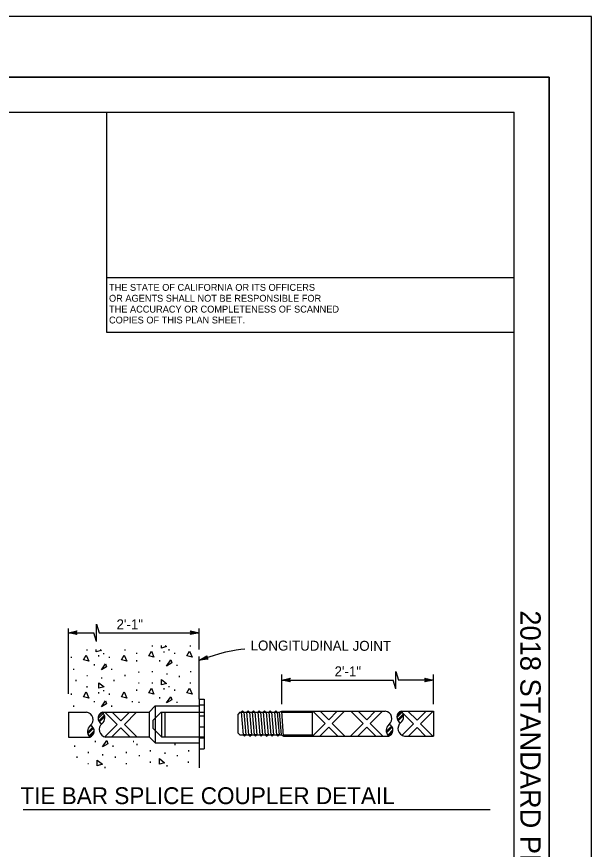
# Model space of a CAD drawing. Extents: x -893 to 867, y -474 to 712.
# Drawn here: x 457 to 867, y 119 to 712 of the extents above; entities that cross this region are included whole.
import ezdxf

# ---------------------------------------------------------------- set-up
doc = ezdxf.new("R2010")
doc.units = 0
for name, color, linetype in [('10 Sheet Format', 7, 'Continuous'), ('57 Undefined', 7, 'Continuous'), ('60 Nongeo Data', 7, 'Continuous')]:
    doc.layers.add(name, color=color, linetype=linetype)

msp = doc.modelspace()

# ---------------------------------------------------------------- linework, layer by layer
at = {"layer": '10 Sheet Format'}
for p, q in [((-863.45, 668.96), (836.55, 668.96)), ((836.55, 668.96), (836.55, -431.04)), ((-813.45, 643.96), (811.55, 643.96)), ((521.56, 525.89), (521.56, 643.96)), ((811.55, -406.04), (811.55, 643.96)), ((811.55, 525.89), (521.56, 525.89)), ((521.56, 487.06), (521.56, 525.89)), ((811.55, 487.06), (521.56, 487.06))]:
    msp.add_line(p, q, dxfattribs=at)
for points in [[(-893.45, -474.04), (866.55, -474.04), (866.55, 711.96), (-893.45, 711.96)], [(-863.45, -431.04), (836.55, -431.04), (836.55, 668.96), (-863.45, 668.96)]]:
    msp.add_lwpolyline(points, close=True, dxfattribs=at)
at = {"layer": '57 Undefined'}
msp.add_line((461.88, 147.36), (794.53, 147.36), dxfattribs=at)
at = {"layer": '60 Nongeo Data'}
for p, q in [((514.2, 267.03), (514.2, 279.39)), ((514.2, 279.39), (515.99, 273.22)), ((494.13, 229.74), (494.13, 276.21)), ((494.13, 273.22), (500.13, 274.55)), ((500.13, 271.88), (494.13, 273.22)), ((494.13, 273.22), (494.13, 273.22)), ((494.13, 273.22), (512.19, 273.22)), ((499.92, 272.24), (495.51, 273.22)), ((495.52, 273.23), (499.9, 274.19)), ((496.9, 273.22), (499.72, 273.85)), ((499.68, 272.6), (496.9, 273.22)), ((498.28, 273.22), (499.49, 273.49)), ((499.51, 272.94), (498.28, 273.22)), ((500.13, 274.55), (499.33, 273.22)), ((499.33, 273.22), (500.13, 271.88)), ((500.13, 274.55), (500.13, 274.55)), ((514.2, 267.03), (512.19, 273.22)), ((515.99, 273.22), (587.14, 273.22)), ((581.94, 273.22), (581.14, 274.56)), ((581.14, 274.56), (581.14, 274.56)), ((581.14, 274.56), (587.14, 273.22)), ((587.14, 273.22), (581.14, 271.89)), ((581.14, 271.89), (581.94, 273.22)), ((581.36, 274.21), (585.76, 273.22)), ((585.75, 273.22), (581.37, 272.25)), ((584.38, 273.22), (581.55, 272.6)), ((581.59, 273.85), (584.38, 273.22)), ((581.77, 273.5), (582.99, 273.22)), ((582.99, 273.22), (581.79, 272.96)), ((587.14, 261.2), (587.14, 276.21)), ((587.14, 273.22), (587.14, 273.22)), ((500.13, 271.88), (500.13, 271.88)), ((581.14, 271.89), (581.14, 271.89)), ((587.14, 225.8), (587.14, 256.28)), ((587.56, 253.63), (592.8, 256.84)), ((588.87, 254.09), (592.7, 256.42)), ((590.17, 254.53), (592.64, 256.04)), ((591.48, 254.97), (592.54, 255.62)), ((592.73, 255.11), (591.48, 254.97)), ((592.8, 256.84), (592.48, 255.32)), ((592.48, 255.32), (593.67, 254.31)), ((592.8, 256.84), (592.8, 256.84)), ((593.67, 254.31), (587.56, 253.63)), ((587.56, 253.63), (587.56, 253.63)), ((593.35, 254.58), (588.86, 254.08)), ((593.01, 254.84), (590.17, 254.53)), ((593.67, 254.31), (593.67, 254.31)), ((646.06, 222.34), (646.06, 243.43)), ((727.41, 233.3), (727.41, 245.66)), ((727.41, 245.66), (729.19, 239.49)), ((754.03, 222.34), (754.03, 243.43)), ((646.06, 239.49), (652.06, 240.82)), ((646.06, 239.49), (725.4, 239.49)), ((652.06, 238.15), (646.06, 239.49)), ((646.06, 239.49), (646.06, 239.49)), ((651.84, 238.5), (647.44, 239.49)), ((647.45, 239.49), (651.82, 240.46)), ((648.82, 239.49), (651.64, 240.11)), ((651.61, 238.86), (648.82, 239.49)), ((650.2, 239.49), (651.41, 239.75)), ((651.43, 239.21), (650.2, 239.49)), ((652.06, 240.82), (651.26, 239.49)), ((651.26, 239.49), (652.06, 238.15)), ((652.06, 240.82), (652.06, 240.82)), ((652.06, 238.15), (652.06, 238.15)), ((727.41, 233.3), (725.4, 239.49)), ((754.03, 239.49), (729.19, 239.49)), ((748.83, 239.49), (748.03, 240.83)), ((748.03, 240.83), (748.03, 240.83)), ((748.03, 240.83), (754.03, 239.49)), ((754.03, 239.49), (748.03, 238.16)), ((748.03, 238.16), (748.83, 239.49)), ((748.03, 238.16), (748.03, 238.16)), ((748.25, 240.47), (752.65, 239.49)), ((752.64, 239.49), (748.27, 238.52)), ((751.27, 239.49), (748.44, 238.86)), ((748.48, 240.11), (751.27, 239.49)), ((748.66, 239.77), (749.89, 239.49)), ((749.89, 239.49), (748.68, 239.22)), ((754.03, 239.49), (754.03, 239.49)), ((587.14, 225.8), (587.14, 177.01)), ((587.14, 225.8), (590.85, 225.8)), ((587.14, 225.8), (587.14, 190.45)), ((590.85, 225.8), (590.85, 190.45)), ((590.85, 225.8), (590.85, 190.45)), ((555.94, 221.11), (551.53, 216.71)), ((555.94, 221.11), (587.14, 221.11)), ((555.94, 221.11), (587.14, 221.11)), ((555.94, 221.11), (555.94, 194.71)), ((587.14, 221.95), (590.85, 221.95)), ((494.13, 216.71), (506.97, 216.71)), ((494.13, 216.71), (506.97, 216.71)), ((494.13, 216.71), (494.25, 198.94)), ((515.24, 212.21), (518.99, 215.96)), ((515.35, 213.45), (518.46, 216.55)), ((515.71, 210.46), (519.76, 214.51)), ((516.18, 209.73), (520, 213.55)), ((518.46, 216.71), (551.53, 216.71)), ((518.46, 216.71), (551.53, 216.71)), ((520.13, 216.71), (528.92, 207.93)), ((525.28, 216.71), (531.41, 210.58)), ((531.41, 210.58), (537.54, 216.71)), ((542.68, 216.71), (533.93, 207.96)), ((551.53, 216.71), (551.65, 198.99)), ((560.2, 216.71), (554.23, 210.74)), ((560.2, 216.71), (587.14, 216.71)), ((560.2, 216.71), (590.85, 216.71)), ((560.38, 216.71), (560.38, 198.99)), ((562.88, 216.71), (562.88, 198.99)), ((587.14, 214.07), (590.85, 214.07)), ((616.21, 216.57), (614.94, 215.3)), ((614.94, 201.7), (614.94, 215.3)), ((616.21, 216.57), (644.15, 216.57)), ((616.21, 216.57), (644.15, 216.57)), ((617.07, 216.57), (618.06, 217.56)), ((617.07, 216.57), (618.48, 200.43)), ((619.04, 216.57), (617.07, 216.57)), ((618.06, 217.56), (619.04, 216.57)), ((619.04, 216.57), (620.46, 200.43)), ((621.02, 216.57), (622.01, 217.56)), ((621.02, 216.57), (622.43, 200.43)), ((623, 216.57), (621.02, 216.57)), ((622.01, 217.56), (623, 216.57)), ((623, 216.57), (624.41, 200.43)), ((624.97, 216.57), (625.96, 217.56)), ((624.97, 216.57), (626.38, 200.43)), ((626.95, 216.57), (624.97, 216.57)), ((625.96, 217.56), (626.95, 216.57)), ((626.95, 216.57), (628.36, 200.43)), ((628.92, 216.57), (629.91, 217.56)), ((628.92, 216.57), (630.34, 200.43)), ((630.9, 216.57), (628.92, 216.57)), ((629.91, 217.56), (630.9, 216.57)), ((630.9, 216.57), (632.31, 200.43)), ((632.88, 216.57), (633.86, 217.56)), ((632.88, 216.57), (634.29, 200.43)), ((634.85, 216.57), (632.88, 216.57)), ((633.86, 217.56), (634.85, 216.57)), ((634.85, 216.57), (636.27, 200.43)), ((636.83, 216.57), (637.82, 217.56)), ((636.83, 216.57), (638.24, 200.43)), ((638.8, 216.57), (636.83, 216.57)), ((637.82, 217.56), (638.8, 216.57)), ((638.8, 216.57), (640.22, 200.43)), ((640.78, 216.57), (641.77, 217.56)), ((640.78, 216.57), (642.19, 200.43)), ((642.76, 216.57), (640.78, 216.57)), ((641.77, 217.56), (642.76, 216.57)), ((642.76, 216.57), (644.17, 200.43)), ((644.15, 216.57), (646.06, 217.36)), ((644.15, 216.57), (645.56, 200.43)), ((646.06, 217.36), (719.76, 217.36)), ((647.34, 199.64), (646.06, 217.36)), ((646.06, 217.36), (719.76, 217.36)), ((646.11, 216.57), (667.87, 216.57)), ((646.11, 216.57), (667.87, 216.57)), ((667.88, 199.64), (667.88, 217.36)), ((668.24, 217.36), (677.01, 208.59)), ((673.38, 217.36), (679.5, 211.25)), ((679.5, 211.25), (685.61, 217.36)), ((690.76, 217.36), (682.02, 208.63)), ((695.3, 217.36), (704.07, 208.59)), ((700.44, 217.36), (706.55, 211.25)), ((706.55, 211.25), (712.67, 217.36)), ((717.81, 217.36), (709.08, 208.63)), ((728.03, 212.88), (731.78, 216.63)), ((728.14, 214.11), (731.25, 217.22)), ((728.5, 211.13), (732.55, 215.18)), ((728.97, 210.39), (732.79, 214.22)), ((731.25, 217.36), (754.03, 217.36)), ((731.25, 217.36), (754.03, 217.36)), ((739.89, 208.38), (732.08, 216.19)), ((742.38, 210.93), (735.95, 217.36)), ((748.81, 217.36), (742.38, 210.93)), ((744.91, 208.41), (753.86, 217.36)), ((754.03, 217.36), (754.03, 199.64)), ((528.92, 207.93), (519.99, 198.99)), ((533.93, 207.96), (542.9, 198.99)), ((554.23, 210.74), (554.23, 205.14)), ((677.01, 208.59), (668.06, 199.64)), ((682.02, 208.63), (691.01, 199.64)), ((704.07, 208.59), (695.12, 199.64)), ((709.08, 208.63), (718.06, 199.64)), ((731.69, 200.18), (739.89, 208.38)), ((753.67, 199.64), (744.91, 208.41)), ((511.53, 205.9), (507.71, 202.08)), ((512, 205.17), (507.95, 201.12)), ((512.47, 203.42), (508.72, 199.66)), ((512.36, 202.18), (509.25, 199.07)), ((525.03, 198.99), (531.44, 205.41)), ((531.44, 205.41), (537.86, 198.99)), ((560.38, 198.99), (554.23, 205.14)), ((587.14, 206.2), (590.85, 206.2)), ((616.21, 200.43), (614.94, 201.7)), ((673.1, 199.64), (679.53, 206.07)), ((679.53, 206.07), (685.96, 199.64)), ((700.16, 199.64), (706.59, 206.07)), ((706.59, 206.07), (713.02, 199.64)), ((724.32, 206.61), (720.5, 202.78)), ((724.79, 205.87), (720.74, 201.82)), ((725.26, 204.12), (721.51, 200.37)), ((725.15, 202.89), (722.04, 199.78)), ((742.42, 205.76), (736.3, 199.64)), ((748.53, 199.64), (742.42, 205.76)), ((494.25, 198.94), (509.25, 198.94)), ((494.25, 198.94), (509.25, 198.94)), ((520.74, 198.99), (551.65, 198.99)), ((520.74, 198.99), (551.65, 198.99)), ((555.94, 194.71), (551.65, 198.99)), ((560.38, 198.99), (587.14, 198.99)), ((560.38, 198.99), (590.85, 198.99)), ((587.14, 198.33), (590.85, 198.33)), ((616.21, 200.43), (645.56, 200.43)), ((616.21, 200.43), (645.56, 200.43)), ((618.48, 200.43), (619.47, 199.44)), ((620.46, 200.43), (618.48, 200.43)), ((619.47, 199.44), (620.46, 200.43)), ((622.43, 200.43), (623.42, 199.44)), ((624.41, 200.43), (622.43, 200.43)), ((623.42, 199.44), (624.41, 200.43)), ((626.38, 200.43), (627.37, 199.44)), ((628.36, 200.43), (626.38, 200.43)), ((627.37, 199.44), (628.36, 200.43)), ((630.34, 200.43), (631.32, 199.44)), ((632.31, 200.43), (630.34, 200.43)), ((631.32, 199.44), (632.31, 200.43)), ((634.29, 200.43), (635.28, 199.44)), ((636.26, 200.43), (634.29, 200.43)), ((635.28, 199.44), (636.26, 200.43)), ((638.24, 200.43), (639.23, 199.44)), ((640.22, 200.43), (638.24, 200.43)), ((639.23, 199.44), (640.22, 200.43)), ((642.19, 200.43), (643.18, 199.44)), ((644.17, 200.43), (642.19, 200.43)), ((643.18, 199.44), (644.17, 200.43)), ((645.56, 200.43), (647.34, 199.64)), ((647.28, 200.43), (667.88, 200.43)), ((647.28, 200.43), (667.88, 200.43)), ((647.34, 199.64), (722.04, 199.64)), ((647.34, 199.64), (722.04, 199.64)), ((733.53, 199.64), (754.03, 199.64)), ((733.53, 199.64), (754.03, 199.64)), ((555.94, 194.71), (587.14, 194.71)), ((555.94, 194.71), (587.14, 194.71)), ((587.14, 190.45), (590.85, 190.45))]:
    msp.add_line(p, q, dxfattribs=at)
for points in [[(516.62, 261.26), (517.55, 260.53), (513.8, 259.51), (513.82, 261.26)], [(563.11, 264.08), (564.04, 263.35), (560.29, 262.33), (560.31, 264.08)]]:
    msp.add_lwpolyline(points, dxfattribs=at)
for points in [[(504.79, 253.97), (506.77, 257.33), (508.55, 252.98)], [(531.92, 253.97), (533.9, 257.33), (535.68, 252.98)], [(551.29, 256.79), (553.26, 260.15), (555.05, 255.8)], [(578.41, 256.79), (580.39, 260.15), (582.17, 255.8)], [(517.55, 246.7), (520.52, 251.06), (521.31, 248.88)], [(564.04, 249.52), (567.01, 253.88), (567.8, 251.7)], [(515.83, 233.68), (515.86, 237.58), (519.58, 234.7)], [(560.29, 236.03), (560.33, 239.93), (564.04, 237.05)], [(551.29, 230.48), (553.26, 233.85), (555.05, 229.5)], [(578.41, 230.48), (580.39, 233.85), (582.17, 229.5)], [(504.79, 227.66), (506.77, 231.03), (508.55, 226.68)], [(531.92, 227.66), (533.9, 231.03), (535.68, 226.68)], [(564.04, 223.22), (567.01, 227.58), (567.8, 225.4)], [(517.55, 220.4), (520.52, 224.76), (521.31, 222.58)], [(518.4, 192.01), (521.36, 196.36), (522.15, 194.18)], [(514.65, 178.51), (514.68, 182.41), (518.4, 179.53)], [(558.89, 179.64), (558.92, 183.54), (562.63, 180.66)]]:
    msp.add_lwpolyline(points, close=True, dxfattribs=at)
for centre, radius, start, end in [((506.25, 211.33), 5.43, 308.67414, 82.32055), ((519.64, 212.45), 4.4, 105.43064, 246.67557), ((514.64, 212.73), 5.43, 309.27362, 46.03398), ((719.04, 212.04), 5.43, 308.67414, 82.32055), ((732.43, 213.12), 4.4, 105.43064, 246.67557), ((727.43, 213.39), 5.43, 309.27362, 46.03398), ((521.46, 204.3), 5.43, 128.67414, 262.32055), ((725.86, 203.61), 5.43, 129.27362, 226.03398), ((720.87, 203.88), 4.4, 285.43064, 66.67557), ((734.25, 204.97), 5.43, 128.67414, 262.32055), ((513.07, 202.9), 5.43, 129.27362, 226.03398), ((508.08, 203.18), 4.4, 285.43064, 66.67557)]:
    msp.add_arc(centre, radius, start, end, dxfattribs=at)
msp.add_ellipse((577.67, 239.99), major_axis=(-48.6, -19.87), ratio=0.175933, start_param=3.602319, end_param=4.436333, dxfattribs=at)

# ---------------------------------------------------------------- texts
at = {"layer": '10 Sheet Format'}
for s, p in [('THE STATE OF CALIFORNIA OR ITS OFFICERS', (523.03, 516.71)), ('OR AGENTS SHALL NOT BE RESPONSIBLE FOR', (523.03, 508.96)), ('THE ACCURACY OR COMPLETENESS OF SCANNED', (523.03, 501.21)), ('COPIES OF THIS PLAN SHEET.', (523.03, 493.46))]:
    msp.add_text(s, height=4.9, dxfattribs=at).set_placement(p)
msp.add_text('2018 STANDARD PLAN P16', height=14.5, rotation=270, dxfattribs=at).set_placement((815.95, 289.14))
at = {"layer": '57 Undefined'}
msp.add_text('TIE BAR SPLICE COUPLER DETAIL', height=12, dxfattribs=at).set_placement((459.91, 151.17))
at = {"layer": '60 Nongeo Data'}
for s, height, p in [('2\'-1"', 7.087, (528.38, 275.65)), ('.', 7.09, (506.01, 260.38)), ('.', 7.09, (533.14, 260.38)), ('.', 7.09, (552.5, 263.2)), ('.', 7.09, (564.42, 260.56)), ('.', 7.09, (579.63, 263.2)), ('.', 7.09, (494.83, 255.17)), ('.', 7.09, (514.28, 256.14)), ('.', 7.09, (517.93, 257.74)), ('.', 7.09, (521.95, 255.17)), ('.', 7.09, (541.32, 257.99)), ('.', 7.09, (560.77, 258.96)), ('.', 7.09, (568.45, 257.99)), ('.', 7.09, (511.19, 249.86)), ('.', 7.09, (541.37, 252.68)), ('.', 7.09, (557.68, 252.68)), ('.', 7.09, (570.11, 249.42)), ('2\'-1"', 7.087, (683.68, 242.15)), ('.', 7.09, (496.49, 246.6)), ('.', 7.09, (506.14, 242.13)), ('.', 7.09, (523.62, 246.6)), ('.', 7.09, (533.14, 242.24)), ('.', 7.09, (542.94, 244.59)), ('.', 7.09, (552.63, 244.95)), ('.', 7.09, (562.92, 243.29)), ('.', 7.09, (579.76, 244.95)), ('.', 7.09, (498.14, 238.68)), ('.', 7.09, (516.43, 240.47)), ('.', 7.09, (525.26, 238.68)), ('.', 7.09, (542.94, 236.9)), ('.', 7.09, (552.5, 236.9)), ('.', 7.09, (571.76, 241.5)), ('.', 7.09, (579.63, 236.9)), ('.', 7.09, (506.01, 234.08)), ('.', 7.09, (517.93, 231.43)), ('.', 7.09, (541.32, 231.69)), ('.', 7.09, (560.77, 232.65)), ('.', 7.09, (564.42, 234.25)), ('.', 7.09, (568.45, 231.69)), ('.', 7.09, (494.83, 228.87)), ('.', 7.09, (514.28, 229.83)), ('.', 7.09, (521.95, 228.87)), ('.', 7.09, (557.68, 226.38)), ('.', 7.09, (496.49, 220.3)), ('.', 7.09, (511.19, 223.56)), ('.', 7.09, (523.62, 220.3)), ('.', 7.09, (538.31, 223.56)), ('.', 7.09, (542.98, 223.12)), ('.', 7.09, (570.11, 223.12)), ('.', 7.09, (512.03, 195.17)), ('.', 7.09, (539.16, 195.17)), ('.', 7.09, (497.33, 191.91)), ('.', 7.09, (524.46, 191.91)), ('.', 7.09, (541.57, 193.03)), ('.', 7.09, (568.7, 193.03)), ('.', 7.09, (498.98, 183.98)), ('.', 7.09, (506.98, 187.43)), ('.', 7.09, (517.27, 185.77)), ('.', 7.09, (526.11, 183.98)), ('.', 7.09, (534.11, 187.43)), ('.', 7.09, (543.22, 185.11)), ('.', 7.09, (551.22, 188.56)), ('.', 7.09, (561.51, 186.9)), ('.', 7.09, (570.35, 185.11)), ('.', 7.09, (578.35, 188.56)), ('.', 7.09, (506.86, 179.38)), ('.', 7.09, (533.98, 179.38)), ('.', 7.09, (551.09, 180.51)), ('.', 7.09, (563.02, 177.86)), ('.', 7.09, (578.22, 180.51)), ('.', 7.09, (518.78, 176.74))]:
    msp.add_text(s, height=height, dxfattribs=at).set_placement(p)
msp.add_text('LONGITUDINAL JOINT', height=7.0866, rotation=359.82385, dxfattribs=at).set_placement((623.86, 260.59))

doc.saveas('drawing.dxf')
